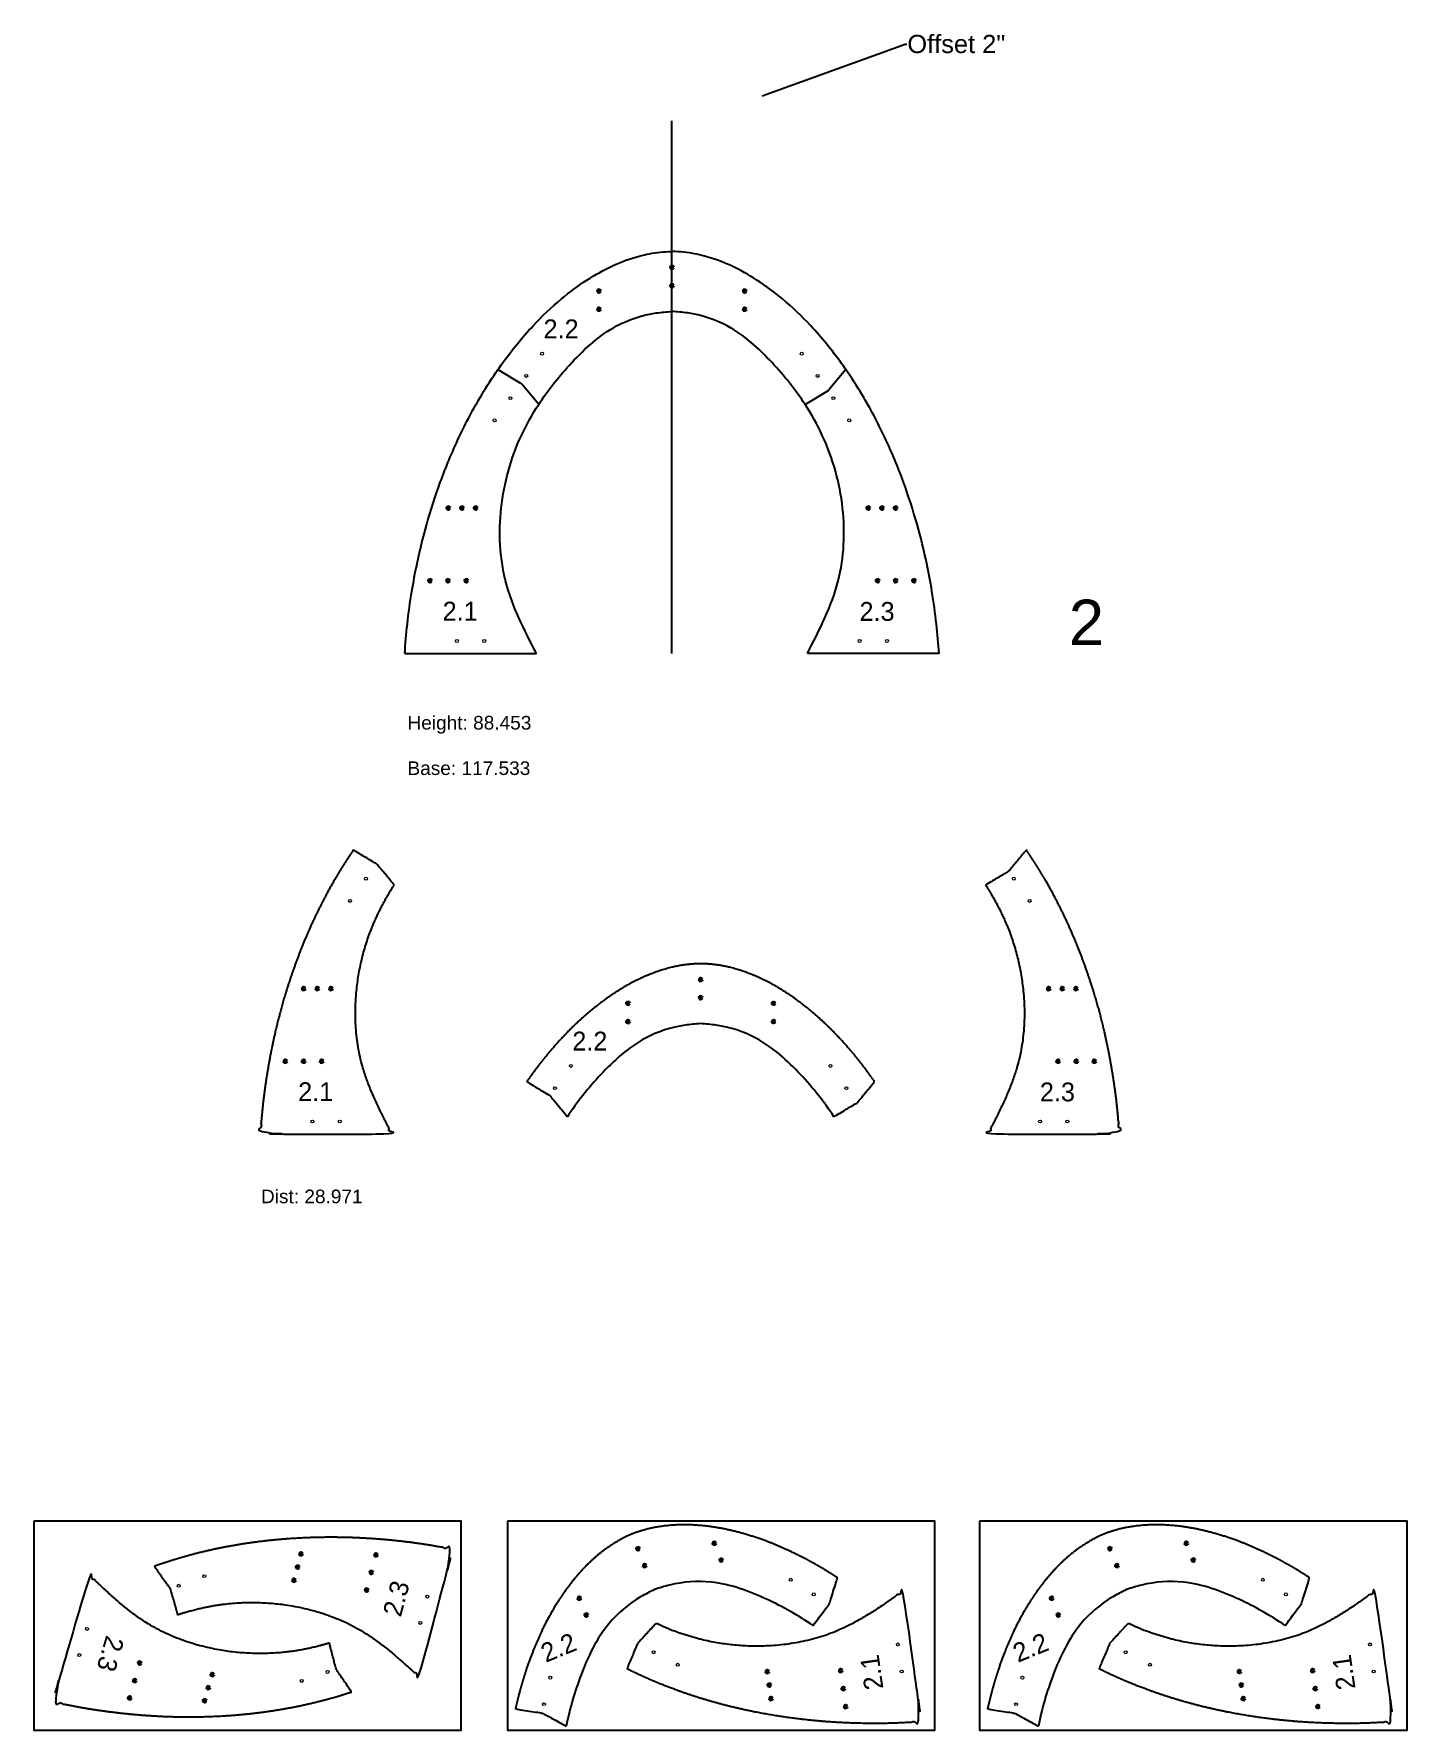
# Model space of a CAD drawing. Header units: inches. Extents: x 65 to 2319, y 437 to 926.
# Drawn here: x 483.1 to 785.1, y 519.8 to 893 of the extents above; entities that cross this region are included whole.
import ezdxf
from ezdxf import colors
from ezdxf.entities.mleader import LeaderData, LeaderLine
from ezdxf.math import Vec2, Vec3

# ---------------------------------------------------------------- set-up
doc = ezdxf.new("R2010")
doc.units = ezdxf.units.IN
doc.header["$MEASUREMENT"] = 0
doc.header["$PDMODE"] = 32
doc.header["$PDSIZE"] = 0.51
for name, color, linetype, lineweight in [('Annotation', 7, 'Continuous', 9), ('Drilling', 3, 'Continuous', 13), ('Engrave', 4, 'Continuous', 50)]:
    doc.layers.add(name, color=color, linetype=linetype, lineweight=lineweight)
doc.layers.add('Cut Sheet', color=1, linetype='Continuous')
doc.styles.get("Standard").update_dxf_attribs({"font": 'Arial.ttf'})
doc.styles.add('Tw Cen MT', font='')
doc.styles.get('Tw Cen MT').set_extended_font_data('Tw Cen MT')

# ---------------------------------------------------------------- blocks, each defined once
blk = doc.blocks.new('*U904')
at = {"layer": 'Engrave'}
blk.add_point((0, 0), dxfattribs=at)
blk = doc.blocks.new('*U905')
at = {"layer": 'Engrave', "color": 0, "linetype": 'ByBlock', "lineweight": -2, "transparency": 16777216}
for p in [(0, 0), (4, 0), (8, 0)]:
    blk.add_blockref('*U904', p, dxfattribs=at)
blk = doc.blocks.new('*U906')
at = {"layer": 'Engrave'}
blk.add_point((0, 0), dxfattribs=at)
blk = doc.blocks.new('*U907')
at = {"layer": 'Engrave', "color": 0, "linetype": 'ByBlock', "lineweight": -2, "transparency": 16777216}
for p in [(0, 0), (3, 0), (6, 0)]:
    blk.add_blockref('*U906', p, dxfattribs=at)
blk = doc.blocks.new('*U908')
at = {"layer": 'Engrave'}
blk.add_point((0, 0), dxfattribs=at)
blk = doc.blocks.new('*U909')
at = {"layer": 'Engrave', "color": 0, "linetype": 'ByBlock', "lineweight": -2, "transparency": 16777216}
for p in [(0, 0), (4, 0)]:
    blk.add_blockref('*U908', p, dxfattribs=at)
blk = doc.blocks.new('*U910')
at = {"layer": 'Engrave'}
blk.add_point((0, 0), dxfattribs=at)
blk = doc.blocks.new('*U911')
at = {"layer": 'Engrave', "color": 0, "linetype": 'ByBlock', "lineweight": -2, "transparency": 16777216}
for p in [(0, 0), (4, 0)]:
    blk.add_blockref('*U910', p, dxfattribs=at)
blk = doc.blocks.new('*U912')
at = {"layer": 'Engrave'}
blk.add_point((0, 0), dxfattribs=at)
blk = doc.blocks.new('*U913')
at = {"layer": 'Engrave', "color": 0, "linetype": 'ByBlock', "lineweight": -2, "transparency": 16777216}
for p in [(0, 0), (4, 0), (8, 0)]:
    blk.add_blockref('*U912', p, dxfattribs=at)
blk = doc.blocks.new('*U914')
at = {"layer": 'Engrave'}
blk.add_point((0, 0), dxfattribs=at)
blk = doc.blocks.new('*U915')
at = {"layer": 'Engrave', "color": 0, "linetype": 'ByBlock', "lineweight": -2, "transparency": 16777216}
for p in [(0, 0), (3, 0), (6, 0)]:
    blk.add_blockref('*U914', p, dxfattribs=at)
blk = doc.blocks.new('*U916')
at = {"layer": 'Engrave'}
blk.add_point((0, 0), dxfattribs=at)
blk = doc.blocks.new('*U917')
at = {"layer": 'Engrave', "color": 0, "linetype": 'ByBlock', "lineweight": -2, "transparency": 16777216}
for p in [(0, 0), (4, 0)]:
    blk.add_blockref('*U916', p, dxfattribs=at)
blk = doc.blocks.new('*U918')
at = {"layer": 'Engrave'}
blk.add_point((0, 0), dxfattribs=at)
blk = doc.blocks.new('*U919')
at = {"layer": 'Engrave', "color": 0, "linetype": 'ByBlock', "lineweight": -2, "transparency": 16777216}
for p in [(0, 0), (4, 0), (8, 0)]:
    blk.add_blockref('*U918', p, dxfattribs=at)
blk = doc.blocks.new('*U920')
at = {"layer": 'Engrave'}
blk.add_point((0, 0), dxfattribs=at)
blk = doc.blocks.new('*U921')
at = {"layer": 'Engrave', "color": 0, "linetype": 'ByBlock', "lineweight": -2, "transparency": 16777216}
for p in [(0, 0), (3, 0), (6, 0)]:
    blk.add_blockref('*U920', p, dxfattribs=at)
blk = doc.blocks.new('*U922')
at = {"layer": 'Engrave'}
blk.add_point((0, 0), dxfattribs=at)
blk = doc.blocks.new('*U923')
at = {"layer": 'Engrave', "color": 0, "linetype": 'ByBlock', "lineweight": -2, "transparency": 16777216}
for p in [(0, 0), (4, 0)]:
    blk.add_blockref('*U922', p, dxfattribs=at)
blk = doc.blocks.new('*U924')
at = {"layer": 'Engrave'}
blk.add_point((0, 0), dxfattribs=at)
blk = doc.blocks.new('*U925')
at = {"layer": 'Engrave', "color": 0, "linetype": 'ByBlock', "lineweight": -2, "transparency": 16777216}
for p in [(0, 0), (4, 0)]:
    blk.add_blockref('*U924', p, dxfattribs=at)
blk = doc.blocks.new('*U926')
at = {"layer": 'Engrave'}
blk.add_point((0, 0), dxfattribs=at)
blk = doc.blocks.new('*U927')
at = {"layer": 'Engrave', "color": 0, "linetype": 'ByBlock', "lineweight": -2, "transparency": 16777216}
for p in [(0, 0), (4, 0)]:
    blk.add_blockref('*U926', p, dxfattribs=at)
blk = doc.blocks.new('*U928')
at = {"layer": 'Engrave'}
blk.add_point((0, 0), dxfattribs=at)
blk = doc.blocks.new('*U929')
at = {"layer": 'Engrave', "color": 0, "linetype": 'ByBlock', "lineweight": -2, "transparency": 16777216}
for p in [(0, 0), (4, 0), (8, 0)]:
    blk.add_blockref('*U928', p, dxfattribs=at)
blk = doc.blocks.new('*U930')
at = {"layer": 'Engrave'}
blk.add_point((0, 0), dxfattribs=at)
blk = doc.blocks.new('*U931')
at = {"layer": 'Engrave', "color": 0, "linetype": 'ByBlock', "lineweight": -2, "transparency": 16777216}
for p in [(0, 0), (3, 0), (6, 0)]:
    blk.add_blockref('*U930', p, dxfattribs=at)
blk = doc.blocks.new('*U1140')
at = {"layer": 'Engrave'}
blk.add_point((0, 0), dxfattribs=at)
blk = doc.blocks.new('*U1142')
at = {"layer": 'Engrave', "color": 0, "linetype": 'ByBlock', "lineweight": -2, "transparency": 16777216}
for p in [(0, 0), (4, 0), (8, 0)]:
    blk.add_blockref('*U1140', p, dxfattribs=at)
blk = doc.blocks.new('*U1143')
at = {"layer": 'Engrave'}
blk.add_point((0, 0), dxfattribs=at)
blk = doc.blocks.new('*U1144')
at = {"layer": 'Engrave', "color": 0, "linetype": 'ByBlock', "lineweight": -2, "transparency": 16777216}
for p in [(0, 0), (3, 0), (6, 0)]:
    blk.add_blockref('*U1143', p, dxfattribs=at)
blk = doc.blocks.new('*U1150')
at = {"layer": 'Engrave'}
blk.add_point((0, 0), dxfattribs=at)
blk = doc.blocks.new('*U1152')
at = {"layer": 'Engrave', "color": 0, "linetype": 'ByBlock', "lineweight": -2, "transparency": 16777216}
for p in [(0, 0), (4, 0)]:
    blk.add_blockref('*U1150', p, dxfattribs=at)
blk = doc.blocks.new('*U1153')
at = {"layer": 'Engrave'}
blk.add_point((0, 0), dxfattribs=at)
blk = doc.blocks.new('*U1154')
at = {"layer": 'Engrave', "color": 0, "linetype": 'ByBlock', "lineweight": -2, "transparency": 16777216}
for p in [(0, 0), (4, 0)]:
    blk.add_blockref('*U1153', p, dxfattribs=at)
blk = doc.blocks.new('*U1155')
at = {"layer": 'Engrave'}
blk.add_point((0, 0), dxfattribs=at)
blk = doc.blocks.new('*U1156')
at = {"layer": 'Engrave', "color": 0, "linetype": 'ByBlock', "lineweight": -2, "transparency": 16777216}
for p in [(0, 0), (4, 0)]:
    blk.add_blockref('*U1155', p, dxfattribs=at)
blk = doc.blocks.new('*U1157')
at = {"layer": 'Engrave'}
blk.add_point((0, 0), dxfattribs=at)
blk = doc.blocks.new('*U1159')
at = {"layer": 'Engrave', "color": 0, "linetype": 'ByBlock', "lineweight": -2, "transparency": 16777216}
for p in [(0, 0), (4, 0), (8, 0)]:
    blk.add_blockref('*U1157', p, dxfattribs=at)
blk = doc.blocks.new('*U1160')
at = {"layer": 'Engrave'}
blk.add_point((0, 0), dxfattribs=at)
blk = doc.blocks.new('*U1161')
at = {"layer": 'Engrave', "color": 0, "linetype": 'ByBlock', "lineweight": -2, "transparency": 16777216}
for p in [(0, 0), (3, 0), (6, 0)]:
    blk.add_blockref('*U1160', p, dxfattribs=at)
blk = doc.blocks.new('*U1162')
at = {"layer": 'Engrave'}
blk.add_point((0, 0), dxfattribs=at)
blk = doc.blocks.new('*U1163')
at = {"layer": 'Engrave', "color": 0, "linetype": 'ByBlock', "lineweight": -2, "transparency": 16777216}
for p in [(0, 0), (4, 0)]:
    blk.add_blockref('*U1162', p, dxfattribs=at)
blk = doc.blocks.new('*U1164')
at = {"layer": 'Engrave'}
blk.add_point((0, 0), dxfattribs=at)
blk = doc.blocks.new('*U1165')
at = {"layer": 'Engrave', "color": 0, "linetype": 'ByBlock', "lineweight": -2, "transparency": 16777216}
for p in [(0, 0), (4, 0)]:
    blk.add_blockref('*U1164', p, dxfattribs=at)
blk = doc.blocks.new('*U1166')
at = {"layer": 'Engrave'}
blk.add_point((0, 0), dxfattribs=at)
blk = doc.blocks.new('*U1167')
at = {"layer": 'Engrave', "color": 0, "linetype": 'ByBlock', "lineweight": -2, "transparency": 16777216}
for p in [(0, 0), (4, 0)]:
    blk.add_blockref('*U1166', p, dxfattribs=at)
blk = doc.blocks.new('*U1169')
at = {"layer": 'Engrave'}
blk.add_point((0, 0), dxfattribs=at)
blk = doc.blocks.new('*U1171')
at = {"layer": 'Engrave', "color": 0, "linetype": 'ByBlock', "lineweight": -2, "transparency": 16777216}
for p in [(0, 0), (4, 0), (8, 0)]:
    blk.add_blockref('*U1169', p, dxfattribs=at)
blk = doc.blocks.new('*U1172')
at = {"layer": 'Engrave'}
blk.add_point((0, 0), dxfattribs=at)
blk = doc.blocks.new('*U1173')
at = {"layer": 'Engrave', "color": 0, "linetype": 'ByBlock', "lineweight": -2, "transparency": 16777216}
for p in [(0, 0), (3, 0), (6, 0)]:
    blk.add_blockref('*U1172', p, dxfattribs=at)
blk = doc.blocks.new('*U1174')
at = {"layer": 'Engrave'}
blk.add_point((0, 0), dxfattribs=at)
blk = doc.blocks.new('*U1176')
at = {"layer": 'Engrave', "color": 0, "linetype": 'ByBlock', "lineweight": -2, "transparency": 16777216}
for p in [(0, 0), (4, 0), (8, 0)]:
    blk.add_blockref('*U1174', p, dxfattribs=at)
blk = doc.blocks.new('*U1177')
at = {"layer": 'Engrave'}
blk.add_point((0, 0), dxfattribs=at)
blk = doc.blocks.new('*U1178')
at = {"layer": 'Engrave', "color": 0, "linetype": 'ByBlock', "lineweight": -2, "transparency": 16777216}
for p in [(0, 0), (3, 0), (6, 0)]:
    blk.add_blockref('*U1177', p, dxfattribs=at)

msp = doc.modelspace()

# ---------------------------------------------------------------- linework, layer by layer
for p, q in [((623.39, 756.7), (623.39, 873.9)), ((585.14, 819.18), (590.13, 816.19)), ((661.65, 819.18), (657.94, 814.7)), ((594.09, 811.49), (590.39, 815.97)), ((652.69, 811.49), (657.68, 814.48)), ((564.63, 756.7), (593.6, 756.7)), ((682.16, 756.7), (653.19, 756.7))]:
    msp.add_line(p, q)
for centre, start, end in [((589.62, 815.34), 39.5646, 59.0711), ((657.17, 815.34), 300.9289, 320.4354)]:
    msp.add_arc(centre, 1, start, end)
for points, knots in [([(585.14, 819.18), (585.45, 819.63), (587.83, 823), (592.24, 828.43), (598.57, 834.5), (604.5, 838.93), (610.25, 842.14), (615.7, 844.17), (620.05, 844.99), (622.47, 845.15), (623.34, 845.16), (623.39, 845.16)], [105.002959, 105.002959, 105.002959, 105.002959, 107.591265, 124.47983, 138.046093, 149.023123, 159.439634, 169.10496, 176.444361, 180.296817, 180.567674, 180.567674, 180.567674, 180.567674]), ([(661.65, 819.18), (661.34, 819.63), (658.96, 823), (654.55, 828.43), (648.22, 834.5), (642.29, 838.93), (636.54, 842.14), (631.09, 844.17), (626.74, 844.99), (624.32, 845.15), (623.45, 845.16), (623.39, 845.16)], [105.002959, 105.002959, 105.002959, 105.002959, 107.591265, 124.47983, 138.046093, 149.023123, 159.439634, 169.10496, 176.444361, 180.296817, 180.567674, 180.567674, 180.567674, 180.567674]), ([(594.09, 811.49), (596.23, 814.75), (601.38, 821.17), (609.78, 828.87), (618.05, 831.55), (622.25, 831.89), (623.39, 831.99)], [57.791522, 57.791522, 57.791522, 57.791522, 69.465306, 82.208032, 91.38534, 94.845456, 94.845456, 94.845456, 94.845456]), ([(652.69, 811.49), (650.56, 814.75), (645.41, 821.17), (637.01, 828.87), (628.74, 831.55), (624.54, 831.89), (623.39, 831.99)], [57.791522, 57.791522, 57.791522, 57.791522, 69.465306, 82.208032, 91.38534, 94.845456, 94.845456, 94.845456, 94.845456]), ([(564.63, 756.7), (564.8, 758.87), (565.17, 763.44), (566.1, 770.04), (567.46, 777.37), (569.44, 785.42), (572.43, 794.71), (576.4, 804.28), (580.77, 812.52), (583.88, 817.37), (585.14, 819.18)], [0, 0, 0, 0, 10.270593, 21.73573, 31.519656, 45.582042, 60.919548, 77.731039, 94.550371, 105.002959, 105.002959, 105.002959, 105.002959]), ([(682.16, 756.7), (681.99, 758.87), (681.62, 763.44), (680.69, 770.04), (679.33, 777.37), (677.35, 785.42), (674.36, 794.71), (670.39, 804.28), (666.02, 812.52), (662.91, 817.37), (661.65, 819.18)], [0, 0, 0, 0, 10.270593, 21.73573, 31.519656, 45.582042, 60.919548, 77.731039, 94.550371, 105.002959, 105.002959, 105.002959, 105.002959]), ([(593.6, 756.7), (590.92, 761.91), (585.77, 771.91), (585.01, 789.02), (588.68, 802.22), (592.67, 809.31), (594.09, 811.49)], [0, 0, 0, 0, 17.377233, 33.40627, 50.014969, 57.791522, 57.791522, 57.791522, 57.791522]), ([(653.19, 756.7), (655.87, 761.91), (661.02, 771.91), (661.78, 789.02), (658.1, 802.22), (654.11, 809.31), (652.69, 811.49)], [0, 0, 0, 0, 17.377233, 33.40627, 50.014969, 57.791522, 57.791522, 57.791522, 57.791522]), ([(659.02, 654.76), (656.89, 658.03), (651.74, 664.44), (643.34, 672.15), (635.07, 674.82), (630.87, 675.16), (629.72, 675.26), (628.57, 675.16), (624.37, 674.82), (616.11, 672.15), (607.7, 664.44), (602.55, 658.03), (600.42, 654.76)], [0, 0, 0, 0, 11.673784, 24.41651, 33.593818, 37.053934, 37.053934, 37.053934, 40.514049, 49.691358, 62.434083, 74.107867, 74.107867, 74.107867, 74.107867]), ([(654.44, 542.79), (651.23, 545.01), (644.04, 549.01), (633.35, 552.98), (624.68, 552.33), (620.67, 551.07), (619.57, 550.72), (618.54, 550.2), (614.78, 548.3), (608.13, 542.7), (603.26, 532.4), (600.91, 524.51), (600.17, 520.68)], [0, 0, 0, 0, 11.673784, 24.41651, 33.593818, 37.053934, 37.053934, 37.053934, 40.514049, 49.691358, 62.434083, 74.107867, 74.107867, 74.107867, 74.107867]), ([(758.27, 542.79), (755.06, 545.01), (747.87, 549.01), (737.18, 552.98), (728.51, 552.33), (724.5, 551.07), (723.4, 550.72), (722.37, 550.2), (718.61, 548.3), (711.96, 542.7), (707.09, 532.4), (704.74, 524.51), (704, 520.68)], [0, 0, 0, 0, 11.673784, 24.41651, 33.593818, 37.053934, 37.053934, 37.053934, 40.514049, 49.691358, 62.434083, 74.107867, 74.107867, 74.107867, 74.107867])]:
    msp.add_open_spline(points, degree=3, knots=knots)
for points, weights, knots in [([(562.31, 705.74), (560.89, 703.57), (556.9, 696.48), (553.23, 683.27), (553.99, 666.17), (559.14, 656.16), (561.82, 650.95), (561.82, 650.95), (561.82, 650.96), (561.82, 650.96), (552.16, 650.96), (542.5, 650.96), (532.85, 650.96), (533.02, 653.12), (533.38, 657.69), (534.31, 664.29), (535.68, 671.62), (537.65, 679.67), (540.65, 688.97), (544.62, 698.53), (548.99, 706.77), (552.1, 711.62), (553.36, 713.44), (555.02, 712.44), (556.69, 711.44), (558.35, 710.45), (558.45, 710.39), (558.53, 710.31), (558.61, 710.23), (559.84, 708.73), (561.08, 707.24), (562.31, 705.74)], [1, 1, 1, 1, 1, 1, 1, 1, 1, 1, 1, 1, 1, 1, 1, 1, 1, 1, 1, 1, 1, 1, 1, 1, 1, 1, 0.990364310688, 0.990364310688, 1, 1, 1, 1], [0, 0, 0, 0, 7.776553, 24.385252, 40.414289, 57.791522, 57.791522, 57.791522, 57.791733, 57.791733, 57.791733, 58.791733, 58.791733, 58.791733, 69.062326, 80.527462, 90.311389, 104.373775, 119.711281, 136.522771, 153.342103, 163.794692, 163.794692, 163.794692, 164.794692, 164.794692, 164.794692, 165.135145, 165.135145, 165.135145, 166.135145, 166.135145, 166.135145, 166.135145]), ([(692.38, 705.74), (694.04, 706.74), (695.7, 707.73), (697.37, 708.73), (697.46, 708.79), (697.55, 708.86), (697.62, 708.95), (698.86, 710.45), (700.09, 711.94), (701.33, 713.44), (702.59, 711.62), (705.7, 706.77), (710.07, 698.53), (714.04, 688.97), (717.04, 679.67), (719.01, 671.62), (720.37, 664.29), (721.3, 657.69), (721.67, 653.12), (721.84, 650.96), (712.19, 650.96), (702.53, 650.96), (692.87, 650.96), (692.87, 650.96), (692.87, 650.95), (692.87, 650.95), (695.55, 656.16), (700.7, 666.17), (701.46, 683.27), (697.79, 696.48), (693.8, 703.57), (692.38, 705.74)], [1, 1, 1, 1, 0.990364310688, 0.990364310688, 1, 1, 1, 1, 1, 1, 1, 1, 1, 1, 1, 1, 1, 1, 1, 1, 1, 1, 1, 1, 1, 1, 1, 1, 1, 1], [0, 0, 0, 0, 1, 1, 1, 1.340452, 1.340452, 1.340452, 2.340452, 2.340452, 2.340452, 12.793041, 29.612373, 46.423863, 61.76137, 75.823756, 85.607682, 97.072819, 107.343412, 107.343412, 107.343412, 108.343412, 108.343412, 108.343412, 108.343623, 108.343623, 108.343623, 125.720855, 141.749893, 158.358591, 166.135145, 166.135145, 166.135145, 166.135145]), ([(659.02, 654.76), (660.68, 655.76), (662.35, 656.75), (664.01, 657.75), (664.11, 657.81), (664.2, 657.88), (664.27, 657.97), (665.5, 659.47), (666.74, 660.96), (667.97, 662.46), (667.66, 662.91), (665.29, 666.27), (660.88, 671.7), (654.55, 677.77), (648.61, 682.2), (642.87, 685.41), (637.41, 687.44), (633.07, 688.27), (630.65, 688.42), (629.78, 688.43), (629.72, 688.43), (629.66, 688.43), (628.79, 688.42), (626.37, 688.27), (622.03, 687.44), (616.57, 685.41), (610.83, 682.2), (604.9, 677.77), (598.56, 671.7), (594.15, 666.27), (591.78, 662.91), (591.47, 662.46), (593.13, 661.46), (594.8, 660.46), (596.46, 659.47), (596.56, 659.41), (596.64, 659.33), (596.72, 659.25), (597.95, 657.75), (599.19, 656.26), (600.42, 654.76)], [1, 1, 1, 1, 0.990364310688, 0.990364310688, 1, 1, 1, 1, 1, 1, 1, 1, 1, 1, 1, 1, 1, 1, 1, 1, 1, 1, 1, 1, 1, 1, 1, 1, 1, 1, 1, 1, 1, 0.990364310688, 0.990364310688, 1, 1, 1, 1], [0, 0, 0, 0, 1, 1, 1, 1.340452, 1.340452, 1.340452, 2.340452, 2.340452, 2.340452, 4.928758, 21.817323, 35.383586, 46.360616, 56.777127, 66.442453, 73.781854, 77.63431, 77.905167, 77.905167, 77.905167, 78.176025, 82.028481, 89.367882, 99.033208, 109.449719, 120.426749, 133.993012, 150.881576, 153.469882, 153.469882, 153.469882, 154.469882, 154.469882, 154.469882, 154.810335, 154.810335, 154.810335, 155.810335, 155.810335, 155.810335, 155.810335]), ([(654.44, 542.79), (655.6, 544.35), (656.76, 545.9), (657.93, 547.45), (658, 547.54), (658.05, 547.64), (658.08, 547.75), (658.66, 549.6), (659.24, 551.45), (659.82, 553.3), (659.36, 553.6), (655.9, 555.82), (649.76, 559.19), (641.61, 562.42), (634.44, 564.28), (627.91, 565.09), (622.1, 564.9), (617.76, 564.03), (615.46, 563.26), (614.65, 562.94), (614.6, 562.92), (614.54, 562.9), (613.74, 562.56), (611.56, 561.51), (607.85, 559.1), (603.56, 555.16), (599.45, 550.02), (595.63, 543.68), (592.05, 535.67), (590.02, 528.98), (589.09, 524.97), (588.97, 524.43), (590.89, 524.14), (592.8, 523.84), (594.72, 523.55), (594.83, 523.53), (594.94, 523.49), (595.04, 523.44), (596.75, 522.52), (598.46, 521.6), (600.17, 520.68)], [1, 1, 1, 1, 0.990364310688, 0.990364310688, 1, 1, 1, 1, 1, 1, 1, 1, 1, 1, 1, 1, 1, 1, 1, 1, 1, 1, 1, 1, 1, 1, 1, 1, 1, 1, 1, 1, 1, 0.990364310688, 0.990364310688, 1, 1, 1, 1], [0, 0, 0, 0, 1, 1, 1, 1.340452, 1.340452, 1.340452, 2.340452, 2.340452, 2.340452, 4.928758, 21.817323, 35.383586, 46.360616, 56.777127, 66.442453, 73.781854, 77.63431, 77.905167, 77.905167, 77.905167, 78.176025, 82.028481, 89.367882, 99.033208, 109.449719, 120.426749, 133.993012, 150.881576, 153.469882, 153.469882, 153.469882, 154.469882, 154.469882, 154.469882, 154.810335, 154.810335, 154.810335, 155.810335, 155.810335, 155.810335, 155.810335]), ([(758.27, 542.79), (759.43, 544.35), (760.59, 545.9), (761.76, 547.45), (761.83, 547.54), (761.88, 547.64), (761.91, 547.75), (762.49, 549.6), (763.07, 551.45), (763.65, 553.3), (763.2, 553.6), (759.73, 555.82), (753.59, 559.19), (745.44, 562.42), (738.28, 564.28), (731.74, 565.09), (725.93, 564.9), (721.59, 564.03), (719.29, 563.26), (718.48, 562.94), (718.43, 562.92), (718.38, 562.9), (717.57, 562.56), (715.39, 561.51), (711.68, 559.1), (707.39, 555.16), (703.28, 550.02), (699.46, 543.68), (695.88, 535.67), (693.85, 528.98), (692.92, 524.97), (692.8, 524.43), (694.72, 524.14), (696.63, 523.84), (698.55, 523.55), (698.66, 523.53), (698.77, 523.49), (698.87, 523.44), (700.58, 522.52), (702.29, 521.6), (704, 520.68)], [1, 1, 1, 1, 0.990364310688, 0.990364310688, 1, 1, 1, 1, 1, 1, 1, 1, 1, 1, 1, 1, 1, 1, 1, 1, 1, 1, 1, 1, 1, 1, 1, 1, 1, 1, 1, 1, 1, 0.990364310688, 0.990364310688, 1, 1, 1, 1], [0, 0, 0, 0, 1, 1, 1, 1.340452, 1.340452, 1.340452, 2.340452, 2.340452, 2.340452, 4.928758, 21.817323, 35.383586, 46.360616, 56.777127, 66.442453, 73.781854, 77.63431, 77.905167, 77.905167, 77.905167, 78.176025, 82.028481, 89.367882, 99.033208, 109.449719, 120.426749, 133.993012, 150.881576, 153.469882, 153.469882, 153.469882, 154.469882, 154.469882, 154.469882, 154.810335, 154.810335, 154.810335, 155.810335, 155.810335, 155.810335, 155.810335]), ([(514.69, 545.18), (514.15, 547.05), (513.62, 548.91), (513.08, 550.78), (513.05, 550.89), (513, 550.99), (512.94, 551.08), (511.81, 552.66), (510.68, 554.24), (509.56, 555.82), (511.63, 556.56), (517.12, 558.32), (526.21, 560.42), (536.47, 561.8), (546.23, 562.3), (554.51, 562.14), (561.95, 561.57), (568.56, 560.77), (573.08, 559.95), (575.21, 559.56), (572.73, 550.23), (570.24, 540.9), (567.76, 531.56), (567.76, 531.56), (567.76, 531.56), (567.76, 531.56), (563.42, 535.49), (555.07, 543.04), (538.74, 548.18), (525.03, 548.03), (517.15, 546), (514.69, 545.18)], [1, 1, 1, 1, 0.990364310688, 0.990364310688, 1, 1, 1, 1, 1, 1, 1, 1, 1, 1, 1, 1, 1, 1, 1, 1, 1, 1, 1, 1, 1, 1, 1, 1, 1, 1], [0, 0, 0, 0, 1, 1, 1, 1.340452, 1.340452, 1.340452, 2.340452, 2.340452, 2.340452, 12.793041, 29.612373, 46.423863, 61.76137, 75.823756, 85.607682, 97.072819, 107.343412, 107.343412, 107.343412, 108.343412, 108.343412, 108.343412, 108.343623, 108.343623, 108.343623, 125.720855, 141.749893, 158.358591, 166.135145, 166.135145, 166.135145, 166.135145]), ([(548.05, 538.93), (548.54, 537.06), (549.03, 535.18), (549.52, 533.3), (549.55, 533.19), (549.6, 533.09), (549.66, 533), (550.75, 531.39), (551.84, 529.79), (552.93, 528.18), (550.83, 527.48), (545.3, 525.86), (536.17, 523.98), (525.87, 522.85), (516.11, 522.58), (507.83, 522.95), (500.41, 523.7), (493.82, 524.65), (489.32, 525.59), (487.2, 526.03), (489.91, 535.3), (492.62, 544.57), (495.33, 553.84), (495.33, 553.84), (495.33, 553.84), (495.33, 553.84), (499.57, 549.8), (507.73, 542.05), (523.94, 536.52), (537.64, 536.34), (545.57, 538.18), (548.05, 538.93)], [1, 1, 1, 1, 0.990364310688, 0.990364310688, 1, 1, 1, 1, 1, 1, 1, 1, 1, 1, 1, 1, 1, 1, 1, 1, 1, 1, 1, 1, 1, 1, 1, 1, 1, 1], [0, 0, 0, 0, 1, 1, 1, 1.340452, 1.340452, 1.340452, 2.340452, 2.340452, 2.340452, 12.793041, 29.612373, 46.423863, 61.76137, 75.823756, 85.607682, 97.072819, 107.343412, 107.343412, 107.343412, 108.343412, 108.343412, 108.343412, 108.343623, 108.343623, 108.343623, 125.720855, 141.749893, 158.358591, 166.135145, 166.135145, 166.135145, 166.135145]), ([(619.9, 543.27), (622.25, 542.16), (629.82, 539.2), (643.41, 537.39), (660.24, 540.52), (669.44, 547.01), (674.22, 550.38), (674.22, 550.38), (674.22, 550.38), (674.22, 550.38), (675.56, 540.82), (676.9, 531.26), (678.24, 521.69), (676.08, 521.56), (671.49, 521.29), (664.83, 521.3), (657.38, 521.63), (649.14, 522.47), (639.52, 524.14), (629.49, 526.75), (620.73, 529.93), (615.49, 532.34), (613.52, 533.33), (614.28, 535.12), (615.03, 536.9), (615.79, 538.69), (615.83, 538.8), (615.89, 538.89), (615.97, 538.98), (617.28, 540.41), (618.59, 541.84), (619.9, 543.27)], [1, 1, 1, 1, 1, 1, 1, 1, 1, 1, 1, 1, 1, 1, 1, 1, 1, 1, 1, 1, 1, 1, 1, 1, 1, 1, 0.990364310688, 0.990364310688, 1, 1, 1, 1], [0, 0, 0, 0, 7.776553, 24.385252, 40.414289, 57.791522, 57.791522, 57.791522, 57.791733, 57.791733, 57.791733, 58.791733, 58.791733, 58.791733, 69.062326, 80.527462, 90.311389, 104.373775, 119.711281, 136.522771, 153.342103, 163.794692, 163.794692, 163.794692, 164.794692, 164.794692, 164.794692, 165.135145, 165.135145, 165.135145, 166.135145, 166.135145, 166.135145, 166.135145]), ([(723.73, 543.27), (726.08, 542.16), (733.65, 539.2), (747.24, 537.39), (764.07, 540.52), (773.27, 547.01), (778.05, 550.38), (778.05, 550.38), (778.05, 550.38), (778.05, 550.38), (779.39, 540.82), (780.73, 531.26), (782.07, 521.69), (779.91, 521.56), (775.33, 521.29), (768.66, 521.3), (761.21, 521.63), (752.97, 522.47), (743.35, 524.14), (733.33, 526.75), (724.56, 529.93), (719.32, 532.34), (717.35, 533.33), (718.11, 535.12), (718.86, 536.9), (719.62, 538.69), (719.66, 538.8), (719.72, 538.89), (719.8, 538.98), (721.11, 540.41), (722.42, 541.84), (723.73, 543.27)], [1, 1, 1, 1, 1, 1, 1, 1, 1, 1, 1, 1, 1, 1, 1, 1, 1, 1, 1, 1, 1, 1, 1, 1, 1, 1, 0.990364310688, 0.990364310688, 1, 1, 1, 1], [0, 0, 0, 0, 7.776553, 24.385252, 40.414289, 57.791522, 57.791522, 57.791522, 57.791733, 57.791733, 57.791733, 58.791733, 58.791733, 58.791733, 69.062326, 80.527462, 90.311389, 104.373775, 119.711281, 136.522771, 153.342103, 163.794692, 163.794692, 163.794692, 164.794692, 164.794692, 164.794692, 165.135145, 165.135145, 165.135145, 166.135145, 166.135145, 166.135145, 166.135145])]:
    msp.add_rational_spline(points, weights, degree=3, knots=knots)
at = {"layer": 'Cut Sheet'}
for points in [[(483.08, 565.79), (483.08, 519.79), (577.08, 519.79), (577.08, 565.79)], [(587.25, 565.79), (587.25, 519.79), (681.25, 519.79), (681.25, 565.79)], [(691.08, 565.79), (691.08, 519.79), (785.08, 519.79), (785.08, 565.79)]]:
    msp.add_lwpolyline(points, close=True, dxfattribs=at)
at = {"layer": 'Drilling'}
for centre, radius in [((594.84, 822.67), 0.323), ((651.95, 822.67), 0.323), ((591.36, 817.78), 0.323), ((655.43, 817.78), 0.323), ((587.88, 812.89), 0.323), ((658.91, 812.89), 0.323), ((584.4, 808), 0.323), ((662.39, 808), 0.323), ((576.11, 759.45), 0.323), ((582.11, 759.45), 0.323), ((664.68, 759.45), 0.323), ((670.68, 759.45), 0.323), ((556.1, 707.14), 0.323), ((698.59, 707.14), 0.323), ((552.62, 702.26), 0.323), ((702.07, 702.26), 0.323), ((601.16, 665.94), 0.323), ((658.28, 665.94), 0.323), ((597.68, 661.05), 0.323), ((661.76, 661.05), 0.323), ((544.33, 653.71), 0.323), ((550.33, 653.71), 0.323), ((704.36, 653.71), 0.323), ((710.36, 653.71), 0.323), ((520.55, 553.66), 0.323), ((649.53, 552.87), 0.322), ((753.36, 552.87), 0.322), ((514.93, 551.55), 0.323), ((569.6, 549.17), 0.323), ((654.6, 549.65), 0.322), ((758.43, 549.65), 0.322), ((494.75, 542.04), 0.323), ((568.05, 543.37), 0.323), ((673.09, 538.63), 0.323), ((776.92, 538.63), 0.323), ((493.06, 536.28), 0.323), ((619.37, 536.92), 0.323), ((624.69, 534.15), 0.323), ((723.2, 536.92), 0.323), ((728.52, 534.15), 0.323), ((541.99, 530.61), 0.323), ((547.66, 532.57), 0.323), ((596.64, 531.32), 0.322), ((673.93, 532.68), 0.323), ((700.47, 531.32), 0.322), ((777.76, 532.68), 0.323), ((595.26, 525.48), 0.322), ((699.09, 525.48), 0.322)]:
    msp.add_circle(centre, radius, dxfattribs=at)

# ---------------------------------------------------------------- block references
at = {"layer": 'Engrave'}
for name, p, rotation in [('*U909', (623.39, 841.66), 270), ('*U911', (607.38, 836.44), 270), ('*U923', (629.72, 684.93), 270), ('*U925', (613.71, 679.71), 270), ('*U1152', (615.92, 559.68), 292.1667530991052), ('*U1163', (719.75, 559.68), 292.1667530991052), ('*U1154', (603.05, 548.81), 292.1667530991052), ('*U1165', (706.89, 548.81), 292.1667530991052), ('*U1144', (645.22, 526.73), 97.98038058154062), ('*U1142', (661.63, 524.95), 97.98038058154062), ('*U1161', (749.06, 526.73), 97.98038058154062), ('*U1159', (765.46, 524.95), 97.98038058154062)]:
    msp.add_blockref(name, p, dxfattribs=dict(at, rotation=rotation))
at = {"layer": 'Engrave', "xscale": -1}
for name, p, rotation in [('*U917', (639.41, 836.44), 90), ('*U927', (645.74, 679.71), 90), ('*U1156', (632.72, 560.89), 112.1667530991052), ('*U1167', (736.55, 560.89), 112.1667530991052), ('*U1173', (541.83, 558.54), 75.08749251914162), ('*U1171', (558.33, 558.33), 75.08749251914162), ('*U1176', (504.11, 526.85), 253.6986444256033), ('*U1178', (520.6, 526.24), 253.6986444256033)]:
    msp.add_blockref(name, p, dxfattribs=dict(at, rotation=rotation))
at = {"layer": 'Engrave'}
for name, p in [('*U907', (574.2, 788.7)), ('*U905', (570.16, 772.7)), ('*U921', (542.42, 682.96)), ('*U919', (538.38, 666.96))]:
    msp.add_blockref(name, p, dxfattribs=at)
at = {"layer": 'Engrave', "xscale": -1}
for name, p in [('*U915', (672.59, 788.7)), ('*U913', (676.62, 772.7)), ('*U931', (712.27, 682.96)), ('*U929', (716.31, 666.96))]:
    msp.add_blockref(name, p, dxfattribs=at)

# ---------------------------------------------------------------- texts
at = {"layer": 'Annotation', "color": 7, "char_height": 7, "attachment_point": 7, "line_spacing_factor": 0.481418, "style": 'Tw Cen MT'}
for s, insert in [('{\\H0.59259x;2.2}', (595.16, 826.06)), ('{\\H0.59259x;2.1}', (572.97, 763.94)), ('{\\H0.59259x;2.3}', (664.65, 763.82)), ('{\\H0.59259x;2.2}', (601.49, 669.33)), ('{\\H0.59259x;2.1}', (541.19, 658.19)), ('{\\H0.59259x;2.3}', (704.33, 658.08))]:
    msp.add_mtext(s, dxfattribs=dict(at, insert=insert))
at = {"layer": 'Annotation', "attachment_point": 1}
for s, insert, char_height in [('2', (710.68, 768.54), 10), ('Height: 88.453\\P\\PBase: 117.533', (565.23, 742.96), 3), ('Dist: 28.971', (533.01, 638.72), 3)]:
    msp.add_mtext_dynamic_manual_height_columns(s, width=45.2102, gutter_width=1, heights=[0], dxfattribs=dict(at, insert=insert, char_height=char_height))
at = {"layer": 'Annotation', "color": 7, "char_height": 7, "attachment_point": 7, "line_spacing_factor": 0.481418, "style": 'Tw Cen MT'}
for s, insert, rotation in [('{\\H0.59259x;2.3}', (563.82, 544.47), 75.0875), ('{\\H0.59259x;2.3}', (498.95, 540.84), 253.6986), ('{\\H0.59259x;2.2}', (595.66, 534.58), 22.1668), ('{\\H0.59259x;2.2}', (699.49, 534.58), 22.1668), ('{\\H0.59259x;2.1}', (669.92, 528.95), 97.9804), ('{\\H0.59259x;2.1}', (773.75, 528.95), 97.9804)]:
    msp.add_mtext(s, dxfattribs=dict(at, insert=insert, rotation=rotation))

# ---------------------------------------------------------------- leaders
at = {"layer": 'Annotation'}
ml = msp.add_multileader_mtext('Standard', dxfattribs=at)
ml.set_content('\\A1;Offset 2"', color=256)
ml.set_leader_properties()
ml.build(insert=Vec2(0, 0))
ml.multileader.update_dxf_attribs({"text_right_attachment_type": 6, "dogleg_length": 0.36, "arrow_head_size": 0.18})
ctx = ml.context
ctx.base_point, ctx.arrow_head_size, ctx.landing_gap_size, ctx.plane_origin = Vec3(675.09, 890.8), 0.18, 0.09, Vec3(810.63, 855.56)
ctx.right_attachment = 6
notes = []
notes.append((ctx, [(1, (1, 1, 0), (674.73, 890.8), (1, 0), 0.36, [(0, [(643.06, 879.35)], 0, [])])]))
ctx.mtext.insert, ctx.mtext.flow_direction = Vec3(675.18, 892.83), 5
for ctx, leaders in notes:
    for number, flags, end, landing, length, lines in leaders:
        leader = LeaderData()
        leader.index, (leader.has_last_leader_line, leader.has_dogleg_vector, leader.attachment_direction) = number, flags
        leader.last_leader_point, leader.dogleg_vector, leader.dogleg_length = Vec3(end), Vec3(landing), length
        for number, points, colour, breaks in lines:
            line = LeaderLine()
            line.index, line.vertices, line.color, line.breaks = number, Vec3.list(points), colors.encode_raw_color(colour), breaks
            leader.lines.append(line)
        ctx.leaders.append(leader)

doc.saveas('drawing.dxf')
